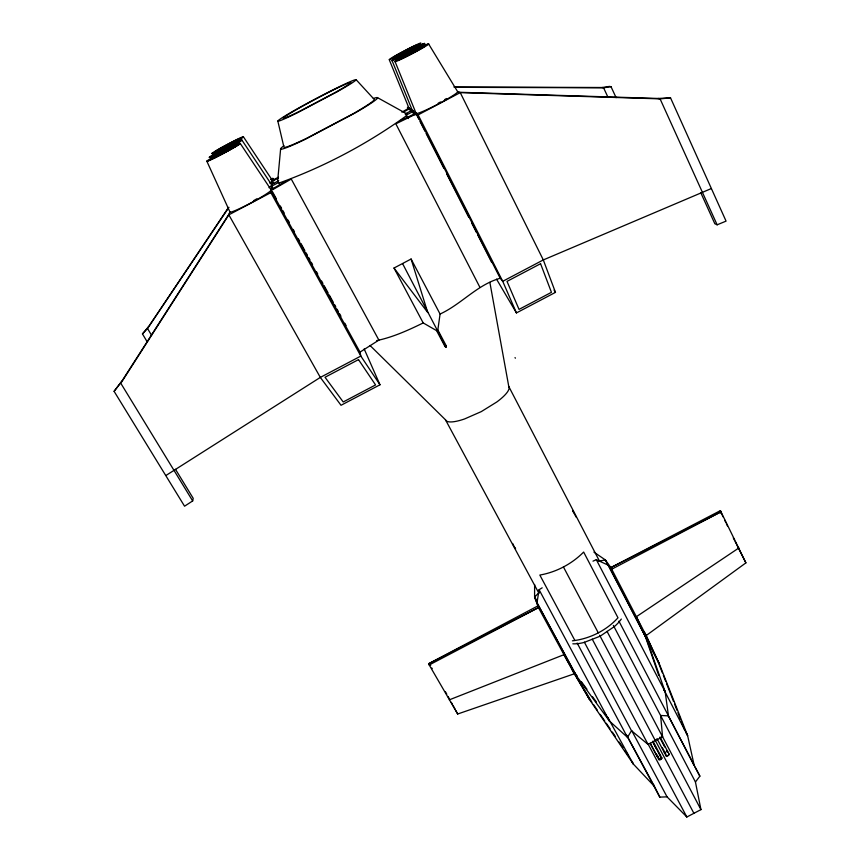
<?xml version="1.0" encoding="UTF-8"?>
<svg xmlns="http://www.w3.org/2000/svg" width="860" height="860" viewBox="0 0 860 860"><rect width="100%" height="100%" fill="white"/><g stroke="black" fill="none" stroke-linecap="round" stroke-linejoin="round"><path stroke-width="1.29" d="M613.363 625.424L695.439 781.987L700.943 809.625L686.85 817L667.048 796.844L659.803 797.123L654.449 786.384L633.315 764.035L589.648 699.685L574.329 673.788L538.478 607.633L534.587 597.066L534.619 584.52M429.624 664.543L428.925 663.587L537.779 605.956L537.661 607.988L428.925 663.587L429.215 664.963L457.681 714.004L574.329 673.788L574.975 673.068L537.005 602.806L534.587 597.066L539.102 592.54M280.629 148.855L277.543 182.202L279.575 182.857C324.349 166.765 367.349 143.856 405.974 116.1L406.877 113.896L377.529 97.653M446.093 347.171L446.243 345.827L437.837 329.95L440.073 314.04L411.091 259.021L394.009 268.03L423.195 322.93L436.568 330.616L444.975 346.494L446.093 347.171L402.63 263.708M271.233 189.985L240.284 143.512A18.974 0.731 -28 0 1 222.643 153.682A18.974 0.731 -28 0 1 206.83 161.185L229.878 211.829L228.835 214.828L320.318 377.411L341.022 405.286L379.98 384.785L360.824 356.072L270.857 192.629L272.856 178.364L270.534 179.589M430.72 665.253L429.215 664.963L538.478 607.633L537.005 602.806L539.091 589.713L542.187 587.821M229.19 213.796L121.797 381.281L114.1 391.321L184.556 506.207L192.672 500.928L193.221 498.359L175.483 469.291M598.904 561.15L605.354 559.924L610.89 567.589L720.024 512.291L720.39 510.636L745.899 562.87L645.226 636.239L605.354 559.924L593.938 552.131M166.044 475.419L320.318 377.411L360.824 356.072L360.017 352.106L271.147 190.565L291.26 179.052L378.894 340.108L360.017 352.106M121.797 381.281L114.1 391.321M228.502 207.496L147.49 328.456L142.459 333.916L147.275 341.968M142.459 333.916L148.178 327.036M537.005 602.806L575.824 675.025L609.428 721.024L627.478 737.332L631.498 730.721L584.349 642.151M228.921 207.303L147.49 328.456L151.564 335.282M695.439 781.987L699.879 776.161L667.941 715.036L694.224 765.572L687.613 735.601L659.082 663.296L646.365 636.024L610.89 567.589L720.39 510.636L720.992 512.184M209.431 157.186A18.404 0.688 -28 0 0 224.793 149.866A18.404 0.688 -28 0 0 241.886 140.04A18.404 0.849 -28 0 1 217.021 154.037A18.404 0.849 -28 0 1 218.042 151.822A18.404 0.849 -28 0 1 241.886 140.04L271.9 185.179L269.04 187.716M416.132 113.466L395.106 61.694A18.995 1.075 -27.7 0 1 410.435 52.385A18.995 1.075 -27.7 0 1 428.635 43.978L457.574 91.579L460.24 92.622L543.305 259.935L555.474 292.368L516.441 312.922L502.724 281.317L500.197 278.253C477.096 284.778 461.562 304.117 440.073 314.04M738.869 547.971L636.411 616.684L645.226 636.239L659.082 663.296L654.073 653.826M572.405 640.829C589.648 638.851 606.257 630.627 617.985 617.792L583.65 552.055C571.889 563.934 556.312 572.179 539.833 575.061L574.856 640.41M403.77 111.94L409.392 108.704L410.618 111.101M271.287 189.576L286.014 181.095M401.878 112.165L408.737 108.242M272.029 184.266L278.737 180.718M405.125 113.971L411.832 110.424L413.649 114.004M270.857 192.629L228.835 214.828L120.819 383.291L192.672 500.928M407.404 107.296L418.121 114.874L460.24 92.622L660.082 98.868L670.531 97.868L726.066 221.117L717.133 224.815L714.832 223.74L700.728 192.629M436.568 330.616L437.837 329.95M444.975 346.494L446.243 345.827M631.498 730.721L648.085 744.438L662.576 736.848L660.609 715.477L668.467 715.864L665.178 691.827L646.29 638.088L608.493 565.289L596.313 559.677L593.002 561.15M423.195 322.93C408.317 330.229 392.998 337.185 376.712 340.592M272.609 180.138L278.479 177.278M278.274 178.224L272.491 181.019L273.77 183.363M400.61 120.583L415.821 113.24L418.852 119.218M711.381 188.533L543.305 259.935L502.724 281.317L418.121 114.874M449.307 699.846L563.923 654.696L589.648 699.685L588.885 698.202M453.897 87L602.097 87.505L609.525 86.408L611.019 86.688L616.093 97.653M611.019 86.688L603.58 87.795L454.714 87.311M459.315 92.267L658.029 98.459L670.531 97.868M405.512 113.961L406.877 113.896M602.118 87.505L603.58 87.795L608.063 97.449M658.029 98.459L660.071 98.857L717.133 224.815M271.298 184.964L271.9 185.179M428.925 663.587L430.505 664.221M612.632 568.654L610.89 567.589L611.331 568.46M370.047 345.494L445.48 419.798L538.898 593.228M356.104 79.679L374.229 99.405A51.095 3.193 -27.9 0 1 353.256 113.692L306.837 138.213A51.095 3.193 -27.9 0 1 283.929 147.103L277.823 121.045M666.5 755.521L666.607 755.639A1.183 0.591 -27.8 0 0 667.812 755.51A1.183 0.591 -27.8 0 0 668.618 754.586M656.965 738.6L666.156 755.962A1.742 0.881 -27.8 0 0 668.5 755.392A1.742 0.881 -27.8 0 0 668.682 753.887M720.024 512.291L720.723 513.087L721.314 511.689L611.815 569.148L608.493 565.289M534.587 597.066L535.371 598.173M394.009 268.03L427.732 312.502L411.091 259.021M577.372 676.304L574.975 673.068L575.824 675.025M581.36 681.69L586.95 689.226M592.54 696.772L596.528 702.158M604.515 712.929L606.106 715.079M572.212 669.779L591.906 702.233M593.421 704.447L597.205 709.973M600.237 714.391L604.774 721.024M606.289 723.238L610.073 728.764M612.352 732.075L615.384 736.504M619.168 742.029L622.952 747.555M625.22 750.866L628.251 755.295M272.534 180.643L243.391 136.772A17.867 0.806 -28 0 0 220.235 148.243A17.867 0.806 -28 0 0 219.268 150.328A17.867 0.806 -28 0 0 243.391 136.772A17.867 0.645 -28 0 1 226.825 146.264A17.867 0.645 -28 0 1 211.882 153.424M554.066 290.153L555.474 292.368M535.726 598.732L536.135 599.377M431.849 668.026L432.214 668.629M537.779 605.956L538.274 606.805M496.542 279.167L516.441 312.922M646.29 638.088L645.226 636.239L658.771 675.519M573.846 512.689L572.545 510.431L576.168 517.161M663.651 689.096L665.178 691.827L596.313 559.677M451.296 702.308L452.575 704.63M273.061 188.458L271.771 186.104L278.554 182.524L279.844 184.878M272.577 191.92L276.447 198.95M280.317 205.992L281.607 208.335M282.897 210.678L284.187 213.022M288.057 220.063L289.347 222.407M293.217 229.437L294.496 231.781M298.366 238.822L299.656 241.165M300.946 243.509L304.816 250.54M306.106 252.894L307.396 255.237M308.686 257.581L309.976 259.924M311.266 262.268L312.556 264.611M316.426 271.652L317.716 273.996M321.586 281.026L322.876 283.37M324.166 285.724L328.036 292.755M329.326 295.098L333.185 302.139M334.475 304.483L335.765 306.827M337.055 309.17L338.346 311.513M339.635 313.857L340.925 316.2M344.796 323.242L346.085 325.585M272.856 178.364L274.147 180.718M453.209 705.791L455.123 709.263M455.746 710.424L457.681 714.004M699.879 776.161L695.041 767.12M512.646 543.466L513.259 544.606M515.033 547.895L515.613 548.97M513.173 544.649L514.947 547.949M745.899 562.87L738.063 547.412A300.559 34.615 61.2 0 1 736.87 545.025M631.67 730.548L667.048 796.844M577.146 643.043L627.478 737.332M659.803 797.123L626.617 735.182L654.449 786.384L653.643 784.814M539.091 589.713L609.428 721.024L607.708 717.24L633.315 764.035L631.928 761.304M686.183 732.903L687.613 735.601L663.759 689.376M693.396 764.013L694.224 765.572M652.955 741.083L661.931 758.165A1.742 0.881 -28 0 1 659.717 759.864A1.742 0.881 -28 0 1 659.233 758.477M653.321 742.825L656.309 748.469M652.987 742.363L659.588 754.811M656.298 753.639L659.297 759.294M650.182 743.147L657.309 756.585M650.45 743.836L658.792 759.563M592.228 639.12L648.085 744.438M647.87 743.642L686.85 817L686.205 815.71M573.448 672.09L574.329 673.788M646.365 636.024L644.269 632.003M660.061 736.988L669.091 754.166M659.91 737.934L664.683 746.964M662.308 747.598L665.898 754.392M599.635 635.239L655.331 740.643M563.44 566.966L598.302 632.863M655.051 739.88L693.902 813.313M652.364 650.579L653.503 652.74M607.031 631.358L662.576 736.848M661.609 734.934L700.943 809.625M618.92 621.135L668.467 715.864M586.413 693.439L587.552 695.622M489.867 282.36L508.776 386.495L599.613 561.365M588.111 696.707L588.498 697.449M479.729 286.982L395.837 123.819L416.562 113.767L500.197 278.253M515.033 357.577L515.355 358.212M408.253 118.572L406.425 114.993L413.219 111.402L415.047 114.993M420.067 121.604L424.926 131.15M426.141 133.536L443.749 168.151M446.781 174.128L468.635 217.096M471.678 223.062L476.526 232.619M477.741 235.006L491.705 262.461M606.88 563.214L607.3 564.074M606.171 561.763L605.354 559.924M722.755 516.183L723.067 516.849M645.484 634.325L657.513 660.34L662.372 672.821M722.454 515.538L721.895 514.302M364.167 348.913L379.98 384.785M721.647 513.732L721.185 512.667M412.52 110.919L392.085 60.662A18.425 1.021 -27.7 0 1 406.995 51.643A18.425 1.021 -27.7 0 1 424.614 43.473M389.247 59.684L409.123 108.51M663.35 675.315L665.78 681.55M666.758 684.044L673.563 701.513M674.541 704.007L676.971 710.253M677.949 712.746L680.378 718.981M681.346 721.476L684.754 730.215M508.776 386.495A35.776 9.223 -27.9 0 1 496.822 401.975L481.256 411.628L464.561 418.96A35.776 9.223 -27.9 0 1 445.48 419.798M373.348 98.492A54.825 3.429 -27.9 0 1 355.083 112.972L305.171 139.341A54.825 3.429 -27.9 0 1 283.961 145.716M271.953 180.46A22.102 1.709 -28.1 0 1 269.76 183.083M270.61 189.748A23.446 1.913 -28.2 0 1 252.614 202.003A23.446 1.913 -28.2 0 1 229.878 211.829M256.871 198.778A15.018 1.225 -28.2 0 1 253.614 200.649M410.198 108.446A22.123 1.709 -27.6 0 1 409.381 107.876M413.638 110.854A22.779 1.806 -27.6 0 1 412.779 110.252M457.574 91.579A23.478 1.924 -27.6 0 1 436.224 105.038A23.478 1.924 -27.6 0 1 416.38 112.767M446.458 98.524A15.028 1.225 -27.6 0 1 444.695 99.599M440.492 101.985A15.028 1.225 -27.6 0 1 438.181 103.221M621.328 619.049A33.905 13.954 -27.9 0 1 614.502 626.478L600.087 636.228L583.929 642.506A33.905 13.954 -27.9 0 1 572.835 643.807M666.962 751.361A1.172 0.591 -27.8 0 1 666.951 752.005M665.253 752.758A1.172 0.591 -27.8 0 1 665.103 752.038M666.833 750.898A1.742 0.871 -27.8 0 1 667.392 752.005M665.221 753.145A1.742 0.871 -27.8 0 1 664.651 752.038M658.308 756.531A1.172 0.591 -28 0 1 657.814 756.316M659.986 754.693A1.742 0.871 -28 0 1 659.964 756.047M658.416 756.854A1.742 0.871 -28 0 1 657.491 755.789M665.995 755.789A1.742 0.881 -27.8 0 1 666.005 755.284M660.888 757.982A1.183 0.591 -28 0 1 661.308 758.67A1.183 0.591 -28 0 1 659.964 759.498A1.183 0.591 -28 0 1 659.308 758.961M660.77 757.66A1.742 0.881 -28 0 1 661.888 757.939M445.469 691.849A299.925 40.001 63.5 0 1 446.77 694.17M448.071 696.492A299.925 40.001 63.5 0 1 449.361 698.825M736.267 543.832A300.559 34.615 61.2 0 1 735.085 541.445M734.494 540.252A300.559 34.615 61.2 0 1 733.311 537.865M727.463 525.944A300.559 34.615 61.2 0 1 726.313 523.568M725.743 522.385A300.559 34.615 61.2 0 1 724.604 520.02M334.733 92.751L300.129 111.037A38.356 1.784 -27.9 0 1 290.744 112.972A38.356 1.784 -27.9 0 1 342.517 85.602A38.356 1.784 -27.9 0 1 334.733 92.751M337.55 91.547L297.463 112.735A44.29 2.064 -27.9 0 1 286.702 114.918A44.29 2.064 -27.9 0 1 346.462 83.334A44.29 2.064 -27.9 0 1 337.55 91.547M358.512 359.62L325.026 377.26L343.215 401.975L375.562 384.936L358.512 359.62M540.564 263.719L507.013 281.392L519.031 309.385L551.443 292.325L540.564 263.719M220.923 149.285A14.297 0.645 -28 0 0 240.252 138.439A14.297 0.645 -28 0 0 221.74 147.597A14.297 0.645 -28 0 0 220.923 149.285M218.72 152.962A14.727 0.677 -28 0 0 238.639 141.76A14.727 0.677 -28 0 0 219.59 151.166A14.727 0.677 -28 0 0 218.72 152.962M216.398 156.864A15.179 0.72 -28.1 0 0 236.941 145.275A15.179 0.72 -28.1 0 0 217.322 154.95A15.179 0.72 -28.1 0 0 216.398 156.864M214.634 157.971A18.974 0.903 -28.1 0 0 240.284 143.512A18.974 0.903 -28.1 0 0 215.72 155.617A18.974 0.903 -28.1 0 0 214.634 157.971M394.869 57.373A17.888 0.806 -27.7 0 0 420.647 43.333A17.888 0.806 -27.7 0 0 399.62 53.341A17.888 0.806 -27.7 0 0 394.869 57.373M396.879 56.179A14.308 0.645 -27.7 0 0 417.519 44.935A14.308 0.645 -27.7 0 0 400.728 52.922A14.308 0.645 -27.7 0 0 396.879 56.179M401.147 59.243A18.995 0.903 -27.7 0 0 428.463 44.333A18.995 0.903 -27.7 0 0 406.038 54.932A18.995 0.903 -27.7 0 0 401.147 59.243M403.265 57.975A15.2 0.731 -27.7 0 0 425.141 46.032A15.2 0.731 -27.7 0 0 407.231 54.502A15.2 0.731 -27.7 0 0 403.265 57.975M397.922 58.286A18.425 0.849 -27.7 0 0 424.442 43.817A18.425 0.849 -27.7 0 0 402.738 54.116A18.425 0.849 -27.7 0 0 397.922 58.286M399.975 57.05A14.738 0.688 -27.7 0 0 421.217 45.472A14.738 0.688 -27.7 0 0 403.877 53.685A14.738 0.688 -27.7 0 0 399.975 57.05"/></g></svg>
